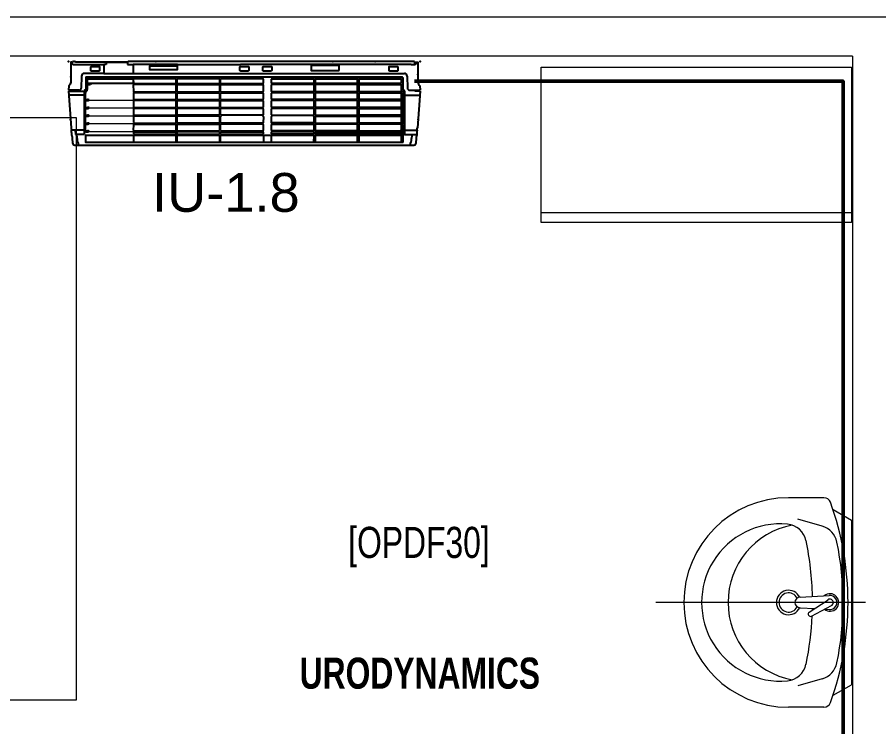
# Model space of a CAD drawing. Header units: millimetres. Extents: x -160614 to 59925, y -157025 to 0.
# Drawn here: x -35605 to -33385, y -107571 to -105743 of the extents above; entities that cross this region are included whole.
import ezdxf

# ---------------------------------------------------------------- set-up
doc = ezdxf.new("R2010")
doc.units = ezdxf.units.MM
doc.header["$LTSCALE"] = 8
for name, color, linetype, lineweight in [('72_EGR_BASE_TEXT', 9, 'Continuous', 5), ('72_EGR_EQP_TAG', 9, 'Continuous', 5), ('LOADING', 9, 'Continuous', 5), ('SANIT', 9, 'Continuous', 5), ('Walls', 9, 'Continuous', 5)]:
    doc.layers.add(name, color=color, linetype=linetype, lineweight=lineweight)
for name, color, linetype in [('A-EXH', 1, 'Continuous'), ('A-Wall-cmu-patt', 9, 'Continuous'), ('DVM_INDOOR', 9, 'Continuous'), ('DVM_UNIT_BP', 9, 'Continuous'), ('DVM_UNIT_DP', 9, 'Continuous'), ('DVM_UNIT_LP', 9, 'Continuous'), ('REF', 42, 'Continuous')]:
    doc.layers.add(name, color=color, linetype=linetype)
doc.styles.add('ARIAL', font='arial.ttf')
doc.styles.add('X3G_ENTITY_9EC9', font='swisscl.ttf', dxfattribs={"height": 0.2})
doc.styles.add('X3G_ENTITY_9F38', font='swisscl.ttf', dxfattribs={"height": 0.2})

# ---------------------------------------------------------------- blocks, each defined once
blk = doc.blocks.new('mmmm')
at = {"layer": 'DVM_INDOOR', "color": 0}
for p, q in [((118.976, -9.253), (118.9859, -9.2529)), ((118.9859, -9.2529), (118.9859, -9.2549)), ((118.9859, -9.2549), (118.9879, -9.2548)), ((118.9859, -9.2775), (118.9859, -9.2549)), ((118.9879, -9.2529), (119.0741, -9.259)), ((118.9879, -9.2548), (118.9879, -9.2529)), ((118.9879, -9.2548), (118.9879, -9.2648)), ((118.9979, -9.2891), (118.9979, -9.2551)), ((119.0795, -9.289), (119.0797, -9.2602)), ((119.09, -9.2892), (119.0901, -9.2615)), ((118.9199, -9.2661), (118.9184, -9.2661)), ((118.9184, -9.2661), (118.9184, -9.938)), ((118.9199, -9.2661), (118.9254, -9.266)), ((118.9258, -9.2739), (118.9256, -9.2679)), ((118.9258, -9.2739), (118.9258, -9.6742)), ((118.9527, -9.283), (118.9809, -9.2825)), ((118.9859, -9.2648), (118.9879, -9.2648)), ((119.1145, -9.2751), (119.1107, -9.2751)), ((119.115, -10.0634), (119.1149, -9.2675)), ((118.9464, -9.9264), (118.9464, -9.2895)), ((118.9554, -9.2944), (118.9554, -10.0365)), ((118.9564, -9.2934), (118.9844, -9.2931)), ((118.9589, -9.3963), (118.9589, -9.2975)), ((118.9596, -9.2968), (118.9695, -9.2969)), ((118.9698, -9.2975), (118.9701, -9.3962)), ((118.9724, -9.3963), (118.9724, -9.2975)), ((118.9731, -9.2968), (118.9889, -9.2969)), ((118.9879, -9.2891), (119.09, -9.2892)), ((118.9892, -9.2891), (118.9895, -9.3961)), ((118.9893, -9.2923), (118.9925, -9.2923)), ((118.9919, -9.3963), (118.9919, -9.2975)), ((119.0073, -9.2923), (118.9924, -9.2923)), ((118.9926, -9.2968), (119.0073, -9.2969)), ((119.0077, -9.2975), (119.008, -9.3961)), ((119.008, -9.293), (119.0079, -9.2969)), ((119.0083, -9.301), (119.0098, -9.301)), ((119.0102, -9.293), (119.0102, -9.2961)), ((119.0102, -9.3963), (119.0102, -9.2975)), ((119.0255, -9.2923), (119.0107, -9.2923)), ((119.0109, -9.2968), (119.0256, -9.2969)), ((119.026, -9.2975), (119.0263, -9.3962)), ((119.0262, -9.293), (119.0262, -9.2969)), ((119.0265, -9.301), (119.0284, -9.301)), ((119.0287, -9.3963), (119.0287, -9.2975)), ((119.0288, -9.293), (119.0288, -9.2961)), ((119.0293, -9.2969), (119.0439, -9.2969)), ((119.044, -9.2923), (119.0294, -9.2923)), ((119.0445, -9.2975), (119.0446, -9.3962)), ((119.0446, -9.293), (119.0446, -9.2969)), ((119.045, -9.301), (119.0465, -9.301)), ((119.0469, -9.293), (119.0469, -9.2961)), ((119.047, -9.3963), (119.0471, -9.2971)), ((119.0624, -9.2923), (119.0474, -9.2923)), ((119.0476, -9.2968), (119.0621, -9.2968)), ((119.0628, -9.2975), (119.063, -9.3963)), ((119.0631, -9.293), (119.0631, -9.2969)), ((119.0634, -9.301), (119.065, -9.301)), ((119.0653, -9.293), (119.0653, -9.2961)), ((119.0657, -9.2975), (119.0654, -9.3962)), ((119.066, -9.2968), (119.0808, -9.2969)), ((119.0807, -9.2923), (119.0661, -9.2923)), ((119.0813, -9.3962), (119.0814, -9.2973)), ((119.0814, -9.293), (119.0814, -9.2969)), ((119.0817, -9.301), (119.0833, -9.301)), ((119.0836, -9.2975), (119.0834, -9.2993)), ((119.0838, -9.293), (119.0895, -9.293)), ((119.0838, -9.2961), (119.0838, -9.293)), ((119.0838, -9.2971), (119.0838, -9.2961)), ((119.0895, -9.2961), (119.0838, -9.2961)), ((119.0838, -9.3963), (119.0839, -9.297)), ((119.0843, -9.2968), (119.0886, -9.2968)), ((119.0894, -9.2975), (119.0894, -9.2892)), ((119.0894, -9.2975), (119.0895, -9.3962)), ((119.0925, -9.2969), (119.1069, -9.2969)), ((118.9589, -9.4983), (118.9589, -9.4003)), ((118.9596, -9.3969), (118.9694, -9.3969)), ((118.9694, -9.3998), (118.9596, -9.3998)), ((118.9701, -9.4005), (118.9701, -9.4982)), ((118.9724, -9.4005), (118.9724, -9.4982)), ((118.9731, -9.3969), (118.9888, -9.3968)), ((118.9888, -9.3997), (118.9731, -9.3998)), ((118.9895, -9.4003), (118.9895, -9.4982)), ((118.9919, -9.4005), (118.9919, -9.4982)), ((118.9926, -9.3969), (119.0073, -9.3968)), ((119.0073, -9.3997), (118.9926, -9.3998)), ((119.008, -9.4003), (119.008, -9.4982)), ((119.0102, -9.4005), (119.0103, -9.4982)), ((119.0109, -9.3969), (119.0256, -9.3968)), ((119.0256, -9.3997), (119.0109, -9.3998)), ((119.0263, -9.4003), (119.0263, -9.4982)), ((119.0287, -9.4005), (119.0287, -9.4982)), ((119.0294, -9.3969), (119.0439, -9.3968)), ((119.0439, -9.3997), (119.0294, -9.3998)), ((119.0446, -9.4983), (119.0446, -9.4003)), ((119.047, -9.4982), (119.047, -9.4005)), ((119.0477, -9.3969), (119.0623, -9.3969)), ((119.0623, -9.3998), (119.0477, -9.3998)), ((119.063, -9.4984), (119.063, -9.4004)), ((119.0654, -9.4005), (119.0654, -9.4982)), ((119.0661, -9.3969), (119.0807, -9.3968)), ((119.0807, -9.3997), (119.0661, -9.3998)), ((119.0814, -9.4003), (119.0813, -9.4983)), ((119.0837, -9.4982), (119.0838, -9.4005)), ((119.0845, -9.3969), (119.0888, -9.3969)), ((119.0888, -9.3998), (119.0845, -9.3998)), ((119.0895, -9.4004), (119.0894, -9.4983)), ((119.093, -9.3969), (119.1074, -9.3968)), ((119.1074, -9.3997), (119.093, -9.3998)), ((118.9589, -9.6014), (118.9589, -9.5025)), ((118.9596, -9.4989), (118.9694, -9.4989)), ((118.9694, -9.5018), (118.9596, -9.5018)), ((118.9701, -9.5025), (118.9701, -9.6015)), ((118.9724, -9.5025), (118.9724, -9.6014)), ((118.9731, -9.4989), (118.9888, -9.4988)), ((118.9888, -9.5017), (118.9731, -9.5018)), ((118.9895, -9.5023), (118.9896, -9.6014)), ((118.9919, -9.5025), (118.9919, -9.6014)), ((118.9926, -9.4989), (119.0073, -9.4988)), ((119.0073, -9.5017), (118.9926, -9.5018)), ((119.008, -9.5023), (119.008, -9.6014)), ((119.0102, -9.5025), (119.0103, -9.6014)), ((119.0109, -9.4989), (119.0256, -9.4988)), ((119.0256, -9.5017), (119.0109, -9.5018)), ((119.0263, -9.5023), (119.0262, -9.6014)), ((119.0287, -9.5025), (119.0288, -9.6014)), ((119.0294, -9.4989), (119.0439, -9.4988)), ((119.0439, -9.5017), (119.0294, -9.5018)), ((119.0447, -9.6014), (119.0446, -9.5023)), ((119.0477, -9.4989), (119.0623, -9.4989)), ((119.0622, -9.5017), (119.0478, -9.5018)), ((119.0629, -9.5023), (119.0629, -9.6013)), ((119.0654, -9.6014), (119.0654, -9.5025)), ((119.0661, -9.4989), (119.0806, -9.4989)), ((119.0806, -9.5017), (119.0661, -9.5018)), ((119.0813, -9.5023), (119.0813, -9.6015)), ((119.0837, -9.5024), (119.0838, -9.6015)), ((119.0844, -9.4988), (119.0887, -9.4988)), ((119.0887, -9.5017), (119.0844, -9.5017)), ((119.0894, -9.5023), (119.0894, -9.6013)), ((119.093, -9.4989), (119.1074, -9.4988)), ((119.1077, -9.5019), (119.093, -9.5018)), ((118.9596, -9.602), (118.9694, -9.602)), ((118.9731, -9.6021), (118.9888, -9.602)), ((118.9926, -9.6021), (119.0073, -9.602)), ((119.011, -9.602), (119.0255, -9.602)), ((119.0295, -9.6021), (119.044, -9.602)), ((119.0478, -9.6021), (119.0623, -9.6021)), ((119.0661, -9.6021), (119.0807, -9.602)), ((119.0845, -9.6021), (119.0887, -9.6021)), ((119.0929, -9.6023), (119.1074, -9.6022)), ((118.9589, -9.6214), (118.9589, -9.7204)), ((118.9596, -9.6208), (118.9694, -9.6208)), ((118.9701, -9.7204), (118.9701, -9.6214)), ((118.9701, -9.7204), (118.9701, -9.6214)), ((118.9724, -9.7204), (118.9724, -9.6215)), ((118.9731, -9.6208), (118.9888, -9.6208)), ((118.9895, -9.7206), (118.9896, -9.6215)), ((118.9919, -9.7204), (118.9919, -9.6215)), ((118.9926, -9.6208), (119.0073, -9.6209)), ((119.008, -9.7205), (119.008, -9.6214)), ((119.0102, -9.7204), (119.0103, -9.6215)), ((119.011, -9.6208), (119.0255, -9.6209)), ((119.0263, -9.7205), (119.0262, -9.6215)), ((119.0288, -9.6214), (119.0287, -9.7204)), ((119.0295, -9.6208), (119.044, -9.6208)), ((119.0447, -9.6214), (119.0446, -9.7205)), ((119.0478, -9.6207), (119.0623, -9.6208)), ((119.0629, -9.7205), (119.0629, -9.6215)), ((119.0654, -9.6214), (119.0654, -9.7203)), ((119.0661, -9.6208), (119.0807, -9.6208)), ((119.0813, -9.7205), (119.0813, -9.6214)), ((119.0837, -9.7204), (119.0838, -9.6214)), ((119.0845, -9.6208), (119.0887, -9.6208)), ((119.0894, -9.7205), (119.0894, -9.6215)), ((119.0929, -9.6206), (119.1074, -9.6206)), ((118.9258, -9.8224), (118.9258, -9.6742)), ((118.9589, -9.7246), (118.9589, -9.8225)), ((118.9694, -9.7211), (118.9596, -9.7211)), ((118.9596, -9.7239), (118.9694, -9.7239)), ((118.9701, -9.8224), (118.9701, -9.7246)), ((118.9701, -9.8224), (118.9701, -9.7246)), ((118.9724, -9.8224), (118.9724, -9.7246)), ((118.9888, -9.7211), (118.9731, -9.7211)), ((118.9731, -9.7239), (118.9888, -9.724)), ((118.9895, -9.8226), (118.9895, -9.7247)), ((118.9919, -9.8224), (118.9919, -9.7246)), ((119.0073, -9.7211), (118.9926, -9.7211)), ((118.9926, -9.7239), (119.0073, -9.724)), ((119.008, -9.8225), (119.008, -9.7246)), ((119.0102, -9.8224), (119.0103, -9.7246)), ((119.0256, -9.7211), (119.0109, -9.7211)), ((119.0109, -9.7239), (119.0256, -9.724)), ((119.0263, -9.8225), (119.0263, -9.7246)), ((119.0287, -9.7246), (119.0287, -9.8224)), ((119.0439, -9.7211), (119.0294, -9.7211)), ((119.0294, -9.7239), (119.0439, -9.724)), ((119.0446, -9.7245), (119.0446, -9.8225)), ((119.047, -9.7246), (119.047, -9.8224)), ((119.0477, -9.7239), (119.0623, -9.7239)), ((119.0622, -9.7211), (119.0478, -9.7211)), ((119.063, -9.7245), (119.063, -9.8224)), ((119.0654, -9.8224), (119.0654, -9.7246)), ((119.0806, -9.7211), (119.0661, -9.721)), ((119.0661, -9.7239), (119.0806, -9.724)), ((119.0814, -9.8225), (119.0813, -9.7245)), ((119.0837, -9.7246), (119.0838, -9.8224)), ((119.0887, -9.7211), (119.0844, -9.7211)), ((119.0844, -9.724), (119.0887, -9.724)), ((119.0895, -9.8224), (119.0894, -9.7246)), ((119.1077, -9.721), (119.093, -9.7211)), ((119.093, -9.7239), (119.1074, -9.724)), ((118.9184, -9.7858), (118.9184, -9.9307)), ((118.9258, -9.8224), (118.9258, -9.9264)), ((118.9589, -9.8266), (118.9589, -9.9253)), ((118.9694, -9.8231), (118.9596, -9.8231)), ((118.9596, -9.8259), (118.9694, -9.8259)), ((118.9698, -9.9253), (118.9701, -9.8266)), ((118.9698, -9.9253), (118.9701, -9.8266)), ((118.9724, -9.8266), (118.9724, -9.9253)), ((118.9888, -9.8231), (118.9731, -9.8231)), ((118.9731, -9.8259), (118.9888, -9.826)), ((118.9893, -9.9251), (118.9895, -9.8267)), ((118.9919, -9.8266), (118.992, -9.9251)), ((119.0073, -9.8231), (118.9926, -9.8231)), ((118.9926, -9.8259), (119.0073, -9.826)), ((119.0078, -9.9252), (119.008, -9.8267)), ((119.0102, -9.8266), (119.0104, -9.9251)), ((119.0256, -9.8231), (119.0109, -9.8231)), ((119.0109, -9.8259), (119.0256, -9.826)), ((119.026, -9.9251), (119.0263, -9.8266)), ((119.0287, -9.8266), (119.0288, -9.9251)), ((119.0439, -9.8232), (119.0294, -9.8231)), ((119.0294, -9.8259), (119.0439, -9.826)), ((119.0445, -9.9251), (119.0446, -9.8266)), ((119.047, -9.8266), (119.0472, -9.9251)), ((119.0623, -9.823), (119.0477, -9.8231)), ((119.0477, -9.8259), (119.0623, -9.8259)), ((119.0628, -9.9252), (119.063, -9.8266)), ((119.0657, -9.9253), (119.0654, -9.8266)), ((119.0807, -9.8232), (119.0661, -9.8231)), ((119.0661, -9.8259), (119.0807, -9.8261)), ((119.0812, -9.9251), (119.0813, -9.8266)), ((119.0839, -9.9251), (119.0838, -9.8265)), ((119.0888, -9.8231), (119.0845, -9.8231)), ((119.0845, -9.8259), (119.0888, -9.826)), ((119.0894, -9.9252), (119.0895, -9.8266)), ((119.1074, -9.8232), (119.093, -9.8231)), ((119.093, -9.8259), (119.1074, -9.826)), ((118.9256, -9.9393), (118.9256, -9.9264)), ((118.9256, -9.9264), (118.9464, -9.9264)), ((118.9464, -9.9955), (118.9464, -9.9264)), ((118.9589, -10.0333), (118.9589, -9.9253)), ((118.9589, -9.9267), (118.9702, -9.9267)), ((118.9596, -9.926), (118.9695, -9.9259)), ((118.9702, -9.9267), (118.9702, -10.0334)), ((118.9731, -9.9262), (118.9886, -9.9258)), ((118.9927, -9.9258), (119.0075, -9.9258)), ((119.0111, -9.9258), (119.0253, -9.9258)), ((119.0296, -9.9258), (119.0437, -9.9258)), ((119.0478, -9.9258), (119.0621, -9.9258)), ((119.0664, -9.9258), (119.0805, -9.926)), ((119.0846, -9.9258), (119.0887, -9.9258)), ((119.0925, -9.9259), (119.1069, -9.9259)), ((118.9184, -9.938), (118.9209, -9.9396)), ((118.9199, -9.9389), (118.9199, -10.0614)), ((118.9209, -9.9394), (118.9256, -9.9393)), ((118.9209, -9.9394), (118.9209, -9.9899)), ((118.9209, -9.9899), (118.9256, -9.99)), ((118.9256, -9.99), (118.9256, -9.9954)), ((118.9256, -9.9954), (118.9464, -9.9955)), ((118.9258, -10.0638), (118.9258, -9.9954)), ((118.9464, -9.9955), (118.9464, -10.0413)), ((118.9702, -10.0341), (118.9701, -10.0295)), ((118.9705, -10.0254), (118.9722, -10.0254)), ((118.9724, -10.0341), (118.9724, -10.0303)), ((119.0083, -10.0297), (119.0098, -10.0297)), ((119.0265, -10.0297), (119.0284, -10.0297)), ((119.045, -10.0297), (119.0465, -10.0297)), ((119.0634, -10.0297), (119.065, -10.0297)), ((119.0817, -10.0297), (119.0833, -10.0297)), ((118.9527, -10.0478), (118.9809, -10.0483)), ((118.9564, -10.0375), (118.9844, -10.0377)), ((118.9596, -10.034), (118.9695, -10.0341)), ((118.9695, -10.0341), (118.9731, -10.0341)), ((118.9731, -10.0341), (118.9844, -10.0342)), ((118.9879, -10.0418), (119.09, -10.0416)), ((118.9879, -10.0533), (118.9879, -10.0418)), ((118.9893, -10.0384), (118.9925, -10.0384)), ((119.0073, -10.0384), (118.9924, -10.0384)), ((118.9979, -10.0418), (118.9979, -10.0758)), ((119.0073, -10.0385), (119.0109, -10.0385)), ((119.008, -10.0377), (119.0079, -10.0339)), ((119.0102, -10.0377), (119.0102, -10.0347)), ((119.0255, -10.0384), (119.0107, -10.0384)), ((119.0262, -10.0377), (119.0262, -10.0339)), ((119.0288, -10.0377), (119.0288, -10.0347)), ((119.044, -10.0384), (119.0294, -10.0384)), ((119.0446, -10.0377), (119.0446, -10.0339)), ((119.0469, -10.0377), (119.0469, -10.0347)), ((119.0624, -10.0384), (119.0474, -10.0384)), ((119.0631, -10.0377), (119.0631, -10.0339)), ((119.0653, -10.0377), (119.0653, -10.0347)), ((119.0807, -10.0384), (119.0661, -10.0384)), ((119.0795, -10.0418), (119.0795, -10.0667)), ((119.0814, -10.0377), (119.0814, -10.0339)), ((119.0836, -10.0377), (119.0836, -10.0347)), ((119.09, -10.0416), (119.09, -10.0596)), ((118.9184, -10.0667), (118.9184, -10.0642)), ((118.9209, -10.0704), (118.9192, -10.0688)), ((118.9212, -10.0704), (118.9212, -10.0729)), ((118.9859, -10.0533), (118.9859, -10.0765)), ((118.9879, -10.076), (118.9879, -10.0533)), ((118.9879, -10.0779), (119.0741, -10.0719)), ((119.0795, -10.0626), (119.0896, -10.062)), ((119.0795, -10.0667), (119.0797, -10.0707)), ((119.0896, -10.062), (119.09, -10.0596)), ((119.09, -10.0596), (119.0972, -10.0587)), ((119.1107, -10.0558), (119.1145, -10.0557)), ((118.976, -10.0778), (118.9859, -10.0779)), ((118.9859, -10.076), (118.9879, -10.076)), ((118.9859, -10.0779), (118.9859, -10.076)), ((118.9879, -10.076), (118.9879, -10.0779))]:
    blk.add_line(p, q, dxfattribs=at)
at = {"layer": 'DVM_INDOOR', "color": 0, "lineweight": 0}
for p, q in [((119.0091, -10.0297), (119.0091, -9.9253)), ((119.0275, -10.0297), (119.0275, -9.9253)), ((119.0458, -10.0297), (119.0458, -9.9253)), ((119.0642, -10.0297), (119.0642, -9.9253)), ((119.0825, -10.0297), (119.0825, -9.9253))]:
    blk.add_line(p, q, dxfattribs=at)
at = {"layer": 'DVM_INDOOR', "color": 0}
for points in [[(118.9199, -9.2661), (118.9199, -9.2579), (118.9672, -9.2579, 0.126177), (118.972, -9.2567, 0.12288), (118.9756, -9.2534, -0.148162), (118.976, -9.253, 0.963175)], [(119.0922, -9.2933), (119.0922, -10.0375, 0.416565), (119.0933, -10.0386), (119.107, -10.0386, 0.414175), (119.1081, -10.0375), (119.1081, -9.2933, 0.414221), (119.107, -9.2923), (119.0933, -9.2923, 0.410074), (119.0922, -9.2933, 0.410074)], [(118.9301, -9.3246), (118.9301, -9.3064, -0.402614), (118.9312, -9.3052), (118.9397, -9.3052, -0.444927), (118.9409, -9.3064), (118.9409, -9.3246, -0.414234), (118.9397, -9.3257), (118.9312, -9.3257, -0.442551), (118.9301, -9.3246)], [(118.9301, -9.6205), (118.9301, -9.6023, -0.402614), (118.9312, -9.6012), (118.9397, -9.6012, -0.444927), (118.9409, -9.6023), (118.9409, -9.6205, -0.414234), (118.9397, -9.6217), (118.9312, -9.6217, -0.442551), (118.9301, -9.6205)], [(118.9299, -9.6744), (118.9299, -9.6565, -0.414214), (118.9314, -9.6549), (118.9393, -9.6549, -0.414209), (118.9409, -9.6565), (118.9409, -9.6744, -0.414214), (118.9393, -9.6759), (118.9314, -9.6759, -0.414219), (118.9299, -9.6744, 0.000008)], [(118.9303, -10.0245), (118.9303, -10.0063, -0.402614), (118.9314, -10.0052), (118.9399, -10.0052, -0.444927), (118.9411, -10.0063), (118.9411, -10.0245, -0.414234), (118.9399, -10.0257), (118.9314, -10.0257, -0.442551), (118.9303, -10.0245)], [(118.9199, -10.0694), (118.9199, -10.0729), (118.9672, -10.0729, -0.126177), (118.972, -10.0741, -0.12288), (118.9756, -10.0775, 0.141469), (118.976, -10.0778)]]:
    blk.add_lwpolyline(points, format="xyb", dxfattribs=at)
for points in [[(118.9394, -9.4424), (118.9279, -9.4424), (118.9279, -9.5084), (118.9394, -9.5084), (118.9394, -9.4424)], [(118.9294, -9.8234), (118.9384, -9.8234), (118.9384, -9.8875), (118.9288, -9.8875), (118.9288, -9.8234), (118.9294, -9.8234)]]:
    blk.add_lwpolyline(points, dxfattribs=at)
for centre, radius, start, end in [((118.9205, -9.2649), 0.00455, 45.592, 97.4615), ((118.9171, -9.2669), 0.00836, 6.8563, 39.8032), ((119.0737, -9.2806), 0.0216, 73.7089, 88.9315), ((119.168, -8.14), 1.1233, 265.4925, 266.2639), ((119.082, -9.5193), 0.2587, 83.9088, 87.1481), ((119.1094, -9.2677), 0.00561, 2.2363, 89.2683), ((118.9129, -9.2679), 0.0127, 359.9693, 8.9907), ((118.9529, -9.2895), 0.0065, 91, 180), ((118.9809, -9.2775), 0.005, 270.9997, 0.0003), ((119.0697, -9.4707), 0.2004, 82.0967, 84.2913), ((119.0894, -9.3405), 0.0688, 71.9785, 83.5049), ((118.9564, -9.2944), 0.001, 90.4983, 180.0001), ((118.9596, -9.2975), 0.00069, 89.1505, 180.3497), ((118.9691, -9.2976), 0.00071, 0.7783, 60.0916), ((118.9731, -9.2975), 0.00069, 89.1505, 180.3497), ((118.9843, -9.2916), 0.00153, 270.9361, 8.4075), ((118.9879, -9.2911), 0.00202, 90.261, 186.5127), ((118.9885, -9.2975), 0.00071, 0.7783, 60.0916), ((118.9926, -9.2975), 0.00069, 89.1505, 180.3497), ((119.0073, -9.293), 0.00069, 359.1823, 89.6277), ((119.007, -9.2975), 0.00071, 0.7783, 60.0916), ((119.0427, -9.2948), 0.0348, 183.3813, 187.2101), ((119.005, -9.3001), 0.0033, 358.4879, 15.9436), ((119.0335, -9.3), 0.0253, 180.2932, 182.236), ((119.0203, -9.3008), 0.0105, 171.697, 181.0717), ((118.9994, -9.2969), 0.0108, 347.004, 4.1898), ((119.0109, -9.293), 0.000701, 103.0528, 180.0438), ((119.0109, -9.2975), 0.00069, 89.1505, 180.3497), ((119.0255, -9.293), 0.00069, 359.1823, 89.6277), ((119.0253, -9.2975), 0.00071, 0.7783, 60.0916), ((119.0252, -9.2975), 0.00071, 0.7783, 60.0916), ((119.061, -9.2948), 0.0348, 183.3813, 187.2101), ((119.0232, -9.3001), 0.0033, 358.4879, 15.9436), ((119.0518, -9.3), 0.0253, 180.2932, 182.236), ((119.0389, -9.3008), 0.0105, 171.697, 181.0717), ((119.018, -9.2969), 0.0108, 347.004, 4.1898), ((119.0295, -9.293), 0.000701, 103.0528, 180.0438), ((119.0295, -9.2975), 0.00069, 89.1505, 180.3497), ((119.0439, -9.2975), 0.000596, 357.8507, 94.9045), ((119.0439, -9.293), 0.00069, 359.1823, 89.6277), ((119.0794, -9.2948), 0.0348, 183.3813, 187.2101), ((119.0417, -9.3001), 0.0033, 358.4879, 15.9436), ((119.0702, -9.3), 0.0253, 180.2932, 182.236), ((119.057, -9.3008), 0.0105, 171.697, 181.0717), ((119.0361, -9.2969), 0.0108, 347.004, 4.1898), ((119.0476, -9.293), 0.000701, 103.0528, 180.0438), ((119.0476, -9.2975), 0.00069, 89.1505, 180.3497), ((119.0621, -9.2975), 0.000694, 359.4649, 88.8459), ((119.0624, -9.2975), 0.000596, 357.8507, 94.9045), ((119.0624, -9.293), 0.00069, 359.1823, 89.6277), ((119.0978, -9.2948), 0.0348, 183.3813, 187.2101), ((119.0601, -9.3001), 0.0033, 358.4879, 15.9436), ((119.0887, -9.3), 0.0253, 180.2932, 182.236), ((119.0754, -9.3008), 0.0105, 171.697, 181.0717), ((119.0546, -9.2969), 0.0108, 347.004, 4.1898), ((119.066, -9.293), 0.000701, 103.0528, 180.0438), ((119.066, -9.2975), 0.00069, 89.1505, 180.3497), ((119.0663, -9.2975), 0.000621, 79.5705, 188.1736), ((119.0807, -9.293), 0.00069, 359.1823, 89.6277), ((119.0808, -9.2975), 0.000596, 357.8507, 94.9045), ((119.1161, -9.2948), 0.0348, 183.3813, 187.2101), ((119.0784, -9.3001), 0.0033, 358.4879, 15.9436), ((119.107, -9.3), 0.0253, 180.2932, 182.236), ((119.0937, -9.3008), 0.0105, 171.697, 181.0717), ((119.0843, -9.2975), 0.00069, 89.1505, 180.3497), ((119.0887, -9.2975), 0.000669, 356.355, 100.698), ((119.0926, -9.2973), 0.000346, 93.4268, 172.5174), ((119.107, -9.2978), 0.000875, 349.6348, 100.4326), ((118.9596, -9.3962), 0.0007, 185.5752, 270.0175), ((118.9596, -9.4005), 0.0007, 89.9616, 179.9565), ((118.9694, -9.3962), 0.000701, 270.4471, 350.0993), ((118.9694, -9.4005), 0.0007, 5.6771, 86.5518), ((118.9731, -9.3962), 0.0007, 185.5752, 270.0175), ((118.9731, -9.4005), 0.0007, 89.9616, 179.9565), ((118.9888, -9.3961), 0.000701, 270.4471, 350.0993), ((118.9888, -9.4004), 0.0007, 5.6771, 86.5518), ((118.9926, -9.3962), 0.0007, 185.5752, 270.0175), ((118.9926, -9.4005), 0.0007, 89.9616, 179.9565), ((119.0073, -9.3961), 0.000701, 270.4471, 350.0993), ((119.0073, -9.4004), 0.0007, 5.6771, 86.5518), ((119.0109, -9.3962), 0.0007, 185.5752, 270.0175), ((119.0109, -9.4005), 0.0007, 89.9616, 179.9565), ((119.0256, -9.3961), 0.000701, 270.4471, 350.0993), ((119.0256, -9.4004), 0.0007, 5.6771, 86.5518), ((119.0294, -9.3962), 0.0007, 185.5752, 270.0175), ((119.0294, -9.4005), 0.0007, 89.9616, 179.9565), ((119.0439, -9.3961), 0.000701, 270.4471, 350.0993), ((119.0439, -9.4004), 0.0007, 5.6771, 86.5518), ((119.0477, -9.3962), 0.0007, 185.5752, 270.0175), ((119.0477, -9.4005), 0.0007, 89.9616, 179.9565), ((119.0623, -9.3962), 0.000702, 270.4596, 355.78), ((119.0623, -9.4005), 0.0007, 5.6771, 86.5518), ((119.0661, -9.3962), 0.0007, 185.5752, 270.0175), ((119.0661, -9.4005), 0.0007, 89.9616, 179.9565), ((119.0807, -9.3961), 0.000701, 270.4471, 350.0993), ((119.0807, -9.4004), 0.0007, 5.6771, 86.5518), ((119.0845, -9.3962), 0.0007, 185.5752, 270.0175), ((119.0845, -9.4005), 0.0007, 89.9616, 179.9565), ((119.0888, -9.3962), 0.000701, 270.4471, 350.0993), ((119.0888, -9.4005), 0.0007, 5.6771, 86.5518), ((119.093, -9.3961), 0.000782, 194.2991, 276.1126), ((119.0929, -9.4005), 0.0007, 78.96, 187.6274), ((119.1074, -9.3961), 0.000701, 270.4471, 350.0993), ((119.1074, -9.4004), 0.0007, 5.6771, 86.5518), ((118.9596, -9.4982), 0.0007, 185.5752, 270.0175), ((118.9596, -9.5025), 0.0007, 89.9616, 179.9565), ((118.9694, -9.4982), 0.000701, 270.4471, 350.0993), ((118.9694, -9.5025), 0.0007, 5.6771, 86.5518), ((118.9731, -9.4982), 0.0007, 185.5752, 270.0175), ((118.9731, -9.5025), 0.0007, 89.9616, 179.9565), ((118.9888, -9.4981), 0.000701, 270.4471, 350.0993), ((118.9888, -9.5024), 0.0007, 5.6771, 86.5518), ((118.9925, -9.4983), 0.000619, 174.0491, 272.9554), ((118.9926, -9.5025), 0.0007, 89.9616, 179.9565), ((119.0073, -9.4981), 0.000701, 270.4471, 350.0993), ((119.0073, -9.5024), 0.0007, 5.6771, 86.5518), ((119.0109, -9.5025), 0.0007, 89.9616, 179.9565), ((119.0109, -9.4983), 0.000619, 174.0491, 272.9554), ((119.0256, -9.4981), 0.000701, 270.4471, 350.0993), ((119.0256, -9.5024), 0.0007, 5.6771, 86.5518), ((119.0293, -9.4983), 0.000619, 174.0491, 272.9554), ((119.0294, -9.5025), 0.0007, 89.9616, 179.9565), ((119.0439, -9.4981), 0.000701, 270.4471, 350.0993), ((119.0439, -9.5024), 0.0007, 5.6771, 86.5518), ((119.0476, -9.4983), 0.000619, 174.0491, 272.9554), ((119.0478, -9.5025), 0.0007, 89.9616, 179.9565), ((119.0622, -9.5024), 0.0007, 5.6771, 86.5518), ((119.0623, -9.4982), 0.000701, 270.4471, 350.0993), ((119.0661, -9.4983), 0.000619, 174.0491, 272.9554), ((119.0661, -9.5025), 0.0007, 89.9616, 179.9565), ((119.0806, -9.4982), 0.000701, 270.4471, 350.0993), ((119.0806, -9.5024), 0.0007, 5.6771, 86.5518), ((119.0844, -9.4981), 0.0007, 185.5752, 270.0175), ((119.0844, -9.5024), 0.0007, 89.9616, 179.9565), ((119.0887, -9.4981), 0.000701, 270.4471, 350.0993), ((119.0887, -9.5024), 0.0007, 5.6771, 86.5518), ((119.093, -9.4981), 0.000782, 194.2991, 276.1126), ((119.0929, -9.5025), 0.0007, 78.96, 187.6274), ((118.9596, -9.6013), 0.0007, 185.5752, 270.0175), ((118.9694, -9.6013), 0.000701, 270.4471, 350.0993), ((118.9731, -9.6014), 0.0007, 185.5752, 270.0175), ((118.9888, -9.6013), 0.000701, 270.4471, 350.0993), ((118.9926, -9.6014), 0.0007, 185.5752, 270.0175), ((119.0073, -9.6013), 0.000701, 270.4471, 350.0993), ((119.011, -9.6013), 0.0007, 185.5752, 270.0175), ((119.0255, -9.6013), 0.000701, 270.4471, 350.0993), ((119.0295, -9.6014), 0.0007, 185.5752, 270.0175), ((119.044, -9.6013), 0.000701, 270.4471, 350.0993), ((119.0478, -9.6014), 0.0007, 185.5752, 270.0175), ((119.0623, -9.6014), 0.000701, 270.4471, 350.0993), ((119.0661, -9.6014), 0.0007, 185.5752, 270.0175), ((119.0807, -9.6014), 0.000657, 269.0568, 351.3167), ((119.0845, -9.6014), 0.0007, 185.5752, 270.0175), ((119.0885, -9.6012), 0.000912, 284.0068, 353.5205), ((119.0929, -9.6016), 0.0007, 185.5752, 270.0175), ((118.9596, -9.6215), 0.0007, 89.9825, 174.4248), ((118.9694, -9.6215), 0.000701, 9.9007, 89.5529), ((118.9694, -9.6215), 0.000701, 9.9007, 89.5529), ((118.9731, -9.6215), 0.0007, 89.9825, 174.4248), ((118.9888, -9.6215), 0.000701, 9.9007, 89.5529), ((118.9926, -9.6215), 0.0007, 89.9825, 174.4248), ((119.0073, -9.6216), 0.000701, 9.9007, 89.5529), ((119.011, -9.6215), 0.0007, 89.9825, 174.4248), ((119.0255, -9.6216), 0.000701, 9.9007, 89.5529), ((119.0295, -9.6215), 0.0007, 89.9825, 174.4248), ((119.044, -9.6215), 0.000701, 9.9007, 89.5529), ((119.0478, -9.6214), 0.0007, 89.9825, 174.4248), ((119.0623, -9.6215), 0.000701, 9.9007, 89.5529), ((119.0661, -9.6215), 0.0007, 89.9825, 174.4248), ((119.0807, -9.6215), 0.000657, 8.6833, 90.9432), ((119.0845, -9.6215), 0.0007, 89.9825, 174.4248), ((119.0885, -9.6216), 0.000912, 6.4795, 75.9932), ((119.0929, -9.6213), 0.0007, 89.9825, 174.4248), ((118.9596, -9.7204), 0.0007, 180.0435, 270.0384), ((118.9596, -9.7246), 0.0007, 89.9825, 174.4248), ((118.9694, -9.7246), 0.000701, 9.9007, 89.5529), ((118.9694, -9.7246), 0.000701, 9.9007, 89.5529), ((118.9694, -9.7204), 0.0007, 273.4482, 354.3229), ((118.9694, -9.7204), 0.0007, 273.4482, 354.3229), ((118.9731, -9.7204), 0.0007, 180.0435, 270.0384), ((118.9731, -9.7246), 0.0007, 89.9825, 174.4248), ((118.9888, -9.7247), 0.000701, 9.9007, 89.5529), ((118.9888, -9.7204), 0.0007, 273.4482, 354.3229), ((118.9926, -9.7204), 0.0007, 180.0435, 270.0384), ((118.9925, -9.7246), 0.000619, 87.0446, 185.9509), ((119.0073, -9.7204), 0.0007, 273.4482, 354.3229), ((119.0073, -9.7247), 0.000701, 9.9007, 89.5529), ((119.0109, -9.7204), 0.0007, 180.0435, 270.0384), ((119.0109, -9.7246), 0.000619, 87.0446, 185.9509), ((119.0256, -9.7247), 0.000701, 9.9007, 89.5529), ((119.0256, -9.7204), 0.0007, 273.4482, 354.3229), ((119.0294, -9.7204), 0.0007, 180.0435, 270.0384), ((119.0293, -9.7246), 0.000619, 87.0446, 185.9509), ((119.0439, -9.7204), 0.0007, 273.4482, 354.3229), ((119.0439, -9.7247), 0.000701, 9.9007, 89.5529), ((119.0476, -9.7246), 0.000619, 87.0446, 185.9509), ((119.0478, -9.7204), 0.0007, 180.0435, 270.0384), ((119.0622, -9.7204), 0.0007, 273.4482, 354.3229), ((119.0623, -9.7246), 0.000701, 9.9007, 89.5529), ((119.0661, -9.7203), 0.0007, 180.0435, 270.0384), ((119.0661, -9.7245), 0.000619, 87.0446, 185.9509), ((119.0806, -9.7247), 0.000701, 9.9007, 89.5529), ((119.0806, -9.7204), 0.0007, 273.4482, 354.3229), ((119.0844, -9.7204), 0.0007, 180.0435, 270.0384), ((119.0844, -9.7247), 0.0007, 89.9825, 174.4248), ((119.0887, -9.7204), 0.0007, 273.4482, 354.3229), ((119.0887, -9.7247), 0.000701, 9.9007, 89.5529), ((119.0929, -9.7204), 0.0007, 172.3726, 281.04), ((119.093, -9.7247), 0.000782, 83.8874, 165.7009), ((118.9596, -9.8224), 0.0007, 180.0435, 270.0384), ((118.9596, -9.8266), 0.0007, 89.9825, 174.4248), ((118.9694, -9.8266), 0.000701, 9.9007, 89.5529), ((118.9694, -9.8266), 0.000701, 9.9007, 89.5529), ((118.9694, -9.8224), 0.0007, 273.4482, 354.3229), ((118.9694, -9.8224), 0.0007, 273.4482, 354.3229), ((118.9731, -9.8224), 0.0007, 180.0435, 270.0384), ((118.9731, -9.8266), 0.0007, 89.9825, 174.4248), ((118.9888, -9.8267), 0.000701, 9.9007, 89.5529), ((118.9888, -9.8224), 0.0007, 273.4482, 354.3229), ((118.9926, -9.8224), 0.0007, 180.0435, 270.0384), ((118.9926, -9.8266), 0.0007, 89.9825, 174.4248), ((119.0073, -9.8224), 0.0007, 273.4482, 354.3229), ((119.0073, -9.8267), 0.000701, 9.9007, 89.5529), ((119.0109, -9.8224), 0.0007, 180.0435, 270.0384), ((119.0109, -9.8266), 0.0007, 89.9825, 174.4248), ((119.0256, -9.8267), 0.000701, 9.9007, 89.5529), ((119.0256, -9.8224), 0.0007, 273.4482, 354.3229), ((119.0294, -9.8224), 0.0007, 180.0435, 270.0384), ((119.0294, -9.8266), 0.0007, 89.9825, 174.4248), ((119.0439, -9.8224), 0.0007, 273.4482, 354.3229), ((119.0439, -9.8267), 0.000701, 9.9007, 89.5529), ((119.0477, -9.8224), 0.0007, 180.0435, 270.0384), ((119.0477, -9.8266), 0.0007, 89.9825, 174.4248), ((119.0623, -9.8223), 0.0007, 273.4482, 354.3229), ((119.0623, -9.8266), 0.000702, 4.22, 89.5404), ((119.0661, -9.8224), 0.0007, 180.0435, 270.0384), ((119.0661, -9.8266), 0.0007, 89.9825, 174.4248), ((119.0807, -9.8225), 0.0007, 273.4482, 354.3229), ((119.0807, -9.8268), 0.000701, 9.9007, 89.5529), ((119.0845, -9.8224), 0.0007, 180.0435, 270.0384), ((119.0845, -9.8266), 0.0007, 89.9825, 174.4248), ((119.0888, -9.8224), 0.0007, 273.4482, 354.3229), ((119.0888, -9.8267), 0.000701, 9.9007, 89.5529), ((119.0929, -9.8224), 0.0007, 172.3726, 281.04), ((119.093, -9.8267), 0.000782, 83.8874, 165.7009), ((118.9596, -9.9253), 0.00069, 179.6503, 270.8495), ((118.9691, -9.9253), 0.00071, 299.9084, 359.2217), ((118.9691, -9.9253), 0.00071, 299.9084, 359.2217), ((118.9731, -9.9253), 0.00069, 179.6503, 270.8495), ((118.9885, -9.9251), 0.000761, 286.7477, 357.8112), ((118.9927, -9.9251), 0.00069, 179.6503, 270.8495), ((119.0111, -9.9251), 0.00069, 179.6503, 270.8495), ((119.0254, -9.9253), 0.000571, 256.15, 14.8163), ((119.0295, -9.9251), 0.000711, 180.3037, 278.183), ((119.0436, -9.9249), 0.000967, 277.4192, 344.4944), ((119.0479, -9.9251), 0.000696, 182.8157, 270.0773), ((119.0621, -9.9251), 0.000696, 274.4962, 0.49), ((119.0663, -9.9252), 0.000649, 189.0107, 277.8942), ((119.0803, -9.9251), 0.000922, 281.1062, 0.035), ((119.0845, -9.9252), 0.000602, 169.5461, 281.1372), ((119.0884, -9.9247), 0.00113, 286.8941, 334.4938), ((119.0926, -9.9256), 0.000346, 187.4826, 266.5732), ((119.107, -9.9251), 0.000875, 259.5674, 10.3652), ((119.0049, -10.0316), 0.0348, 172.7899, 176.6187), ((118.9672, -10.0263), 0.0033, 344.0564, 1.5121), ((118.9957, -10.0264), 0.0253, 177.764, 179.7068), ((118.9826, -10.0256), 0.0105, 178.9283, 188.303), ((118.9617, -10.0291), 0.0108, 353.5513, 10.7755), ((119.0427, -10.0359), 0.0348, 172.7899, 176.6187), ((119.005, -10.0307), 0.0033, 344.0564, 1.5121), ((119.0335, -10.0307), 0.0253, 177.764, 179.7068), ((119.0203, -10.0299), 0.0105, 178.9283, 188.303), ((118.9994, -10.0339), 0.0108, 355.8102, 12.996), ((119.061, -10.0359), 0.0348, 172.7899, 176.6187), ((119.0232, -10.0307), 0.0033, 344.0564, 1.5121), ((119.0518, -10.0307), 0.0253, 177.764, 179.7068), ((119.0389, -10.0299), 0.0105, 178.9283, 188.303), ((119.018, -10.0339), 0.0108, 355.8102, 12.996), ((119.0794, -10.0359), 0.0348, 172.7899, 176.6187), ((119.0417, -10.0307), 0.0033, 344.0564, 1.5121), ((119.0702, -10.0307), 0.0253, 177.764, 179.7068), ((119.057, -10.0299), 0.0105, 178.9283, 188.303), ((119.0361, -10.0339), 0.0108, 355.8102, 12.996), ((119.0978, -10.0359), 0.0348, 172.7899, 176.6187), ((119.0601, -10.0307), 0.0033, 344.0564, 1.5121), ((119.0887, -10.0307), 0.0253, 177.764, 179.7068), ((119.0754, -10.0299), 0.0105, 178.9283, 188.303), ((119.0546, -10.0339), 0.0108, 355.8102, 12.996), ((119.1161, -10.0359), 0.0348, 172.7899, 176.6187), ((119.0784, -10.0307), 0.0033, 344.0564, 1.5121), ((119.107, -10.0307), 0.0253, 177.764, 179.7068), ((119.0937, -10.0299), 0.0105, 178.9283, 188.303), ((119.0729, -10.0339), 0.0108, 355.8102, 12.996), ((118.9529, -10.0413), 0.0065, 180, 269), ((118.9564, -10.0365), 0.001, 178.8015, 269.4911), ((118.9596, -10.0333), 0.0007, 180, 269.5), ((118.9695, -10.0334), 0.0007, 266.8813, 0.1004), ((118.9809, -10.0533), 0.005, 359.9997, 89.0003), ((118.9844, -10.0392), 0.005, 7.93, 89.4987), ((118.9844, -10.0392), 0.0015, 359.9988, 89.5024), ((118.9885, -10.0395), 0.00266, 174.2365, 219.2365), ((118.9879, -10.0398), 0.002, 224.9998, 270.0002), ((119.0073, -10.0377), 0.00069, 270.3723, 0.8177), ((119.0109, -10.0377), 0.000701, 179.9562, 256.9472), ((119.0255, -10.0377), 0.00069, 270.3723, 0.8177), ((119.0295, -10.0377), 0.000701, 179.9562, 256.9472), ((119.0439, -10.0377), 0.00069, 270.3723, 0.8177), ((119.0476, -10.0377), 0.000701, 179.9562, 256.9472), ((119.0624, -10.0377), 0.00069, 270.3723, 0.8177), ((119.066, -10.0377), 0.000701, 179.9562, 256.9472), ((119.0807, -10.0377), 0.00069, 270.3723, 0.8177), ((119.0843, -10.0377), 0.000701, 179.9562, 256.9472), ((118.9218, -10.0642), 0.0034, 123.9953, 178.6557), ((118.9212, -10.0667), 0.00289, 179.5489, 226.1862), ((118.9214, -10.0677), 0.00304, 269.622, 324.0252), ((118.9182, -10.0648), 0.00739, 320.6762, 346.1058), ((118.9132, -10.0633), 0.0126, 344.2087, 357.7681), ((119.0737, -10.0503), 0.0216, 271.0685, 286.2911), ((119.168, -11.1909), 1.1233, 93.7361, 94.5075), ((119.082, -9.8116), 0.2587, 272.8519, 276.0912), ((119.0891, -9.9883), 0.0708, 276.5762, 287.7735), ((119.1094, -10.0632), 0.00561, 270.7317, 357.7637)]:
    blk.add_arc(centre, radius, start, end, dxfattribs=at)
at = {"layer": 'DVM_UNIT_BP'}
for p in [(118.9184, -9.2529), (118.9184, -10.0779)]:
    blk.add_point(p, dxfattribs=at)
at = {"layer": 'DVM_UNIT_DP'}
for p in [(118.9493, -9.2579), (118.9184, -9.458), (118.9199, -9.9729), (119.0549, -10.0732)]:
    blk.add_point(p, dxfattribs=at)
at = {"layer": 'DVM_UNIT_LP'}
for p in [(119.0549, -9.2576), (118.9184, -9.3579), (118.9184, -9.8728), (118.9549, -10.0729)]:
    blk.add_point(p, dxfattribs=at)
blk = doc.blocks.new('HVACFF')
at = {"layer": 'REF', "lineweight": 50, "ltscale": 1.02}
for p, q in [((-33477.7, -105907.1), (-34581.3, -105907.1)), ((-33477.7, -105907.1), (-34581.3, -105907.1)), ((-33476.5, -109954.6), (-33476.5, -105908.4)), ((-33476.5, -109954.6), (-33476.5, -105908.4))]:
    blk.add_line(p, q, dxfattribs=at)
blk.add_arc((-33477.7, -105908.4), 1.25, 0, 90, dxfattribs=at)
blk.add_arc((-33477.7, -105908.4), 1.25, 0, 90, dxfattribs=at)
at = {"layer": 'A-Wall-cmu-patt', "color": 4, "xscale": 1097.4, "yscale": 1097.4, "zscale": 1097.4, "rotation": 270}
blk.add_blockref('mmmm', (-24412.7, 24644.5), dxfattribs=at)
blk.add_blockref('mmmm', (-24412.7, 24644.5), dxfattribs=at)
at = {"layer": 'A-Wall-cmu-patt', "color": 4, "style": 'ARIAL'}
blk.add_text('IU-1.8', height=100, dxfattribs=at).set_placement((-35257.2, -106244))
blk.add_text('IU-1.8', height=100, dxfattribs=at).set_placement((-35257.2, -106244))
blk = doc.blocks.new('GF21027-P')
at = {"layer": 'LOADING'}
for p, q in [((0.4, 0.4), (-0.4, 0.4)), ((-0.4, 0.4), (-0.4, 0)), ((0.4, 0), (0.4, 0.4)), ((-0.4, 0.025), (0.4, 0.025)), ((-0.4, 0), (0.4, 0))]:
    blk.add_line(p, q, dxfattribs=at)
blk = doc.blocks.new('lav-manta 60')
at = {"layer": 'SANIT'}
for p, q in [((0, 0.04), (0, -0.56)), ((-0.2658, -0.0529), (-0.2358, 0)), ((-0.2358, 0), (0.2358, 0)), ((0.2658, -0.0529), (0.2358, 0)), ((-0.015, -0.1473), (-0.0199, -0.064)), ((0.0274, -0.121), (-0.0078, -0.0673)), ((0.0389, -0.1142), (0.0087, -0.0575)), ((0.0191, -0.077), (0.0199, -0.064)), ((-0.3, -0.0789), (-0.3, -0.18)), ((-0.2185, -0.0841), (-0.2383, -0.1537)), ((0.2185, -0.0841), (0.2383, -0.1537)), ((0.3, -0.0789), (0.3, -0.18)), ((0.015, -0.1473), (0.0174, -0.1057))]:
    blk.add_line(p, q, dxfattribs=at)
for centre, radius, start, end in [((0, -0.8557), 0.8457, 70.1771, 109.8229), ((0, -0.8696), 0.8457, 78.1914, 101.8086), ((-0.1608, -0.1006), 0.06, 101.8086, 164.0794), ((0, -0.0617), 0.025, 320.7474, 220.368), ((0, -0.0617), 0.02, 353.2671, 186.682), ((0.1608, -0.1006), 0.06, 15.9206, 78.1914), ((-0.28, -0.0789), 0.02, 109.8229, 180), ((0, -0.0617), 0.00966, 25.4127, 215.9577), ((0.28, -0.0789), 0.02, 0, 70.1771), ((0, -0.9572), 0.8457, 91.1572, 102.0883), ((0, -0.9572), 0.8457, 88.5486, 88.844), ((0.0332, -0.1176), 0.00666, 210.6852, 30.6852), ((0, -0.9572), 0.8457, 77.9117, 87.4274), ((-0.1645, -0.189), 0.06, 102.0883, 174.8142), ((0, -0.1473), 0.015, 180, 0), ((0.1645, -0.189), 0.06, 5.1858, 77.9117), ((0, -0.1282), 0.2252, 190.6097, 349.3903), ((0, -0.18), 0.035, 115.3106, 64.6894), ((0, -0.18), 0.0275, 117.1496, 62.8504), ((0, -0.18), 0.3, 180, 0), ((0, -0.2039), 0.2252, 174.8142, 5.1858)]:
    blk.add_arc(centre, radius, start, end, dxfattribs=at)
blk = doc.blocks.new('1stF')
at = {"layer": 'LOADING', "color": 9, "elevation": 0}
blk.add_lwpolyline([(-36202.3, -107501.5), (-35452.3, -107501.5), (-35452.3, -106001.5), (-36202.3, -106001.5)], close=True, dxfattribs=at)
at = {"layer": 'Walls', "color": 9}
for p, q in [((-29052.3, -105742.6, 0.1), (-37052.3, -105742.6, 0.1)), ((-33452.3, -105842.6, 0.1), (-36952.3, -105842.6, 0.1)), ((-33452.3, -105842.6, 0.1), (-33452.3, -109842.6, 0.1))]:
    blk.add_line(p, q, dxfattribs=at)
at = {"layer": 'LOADING', "color": 9, "xscale": -1000, "yscale": 1000, "zscale": 1000, "rotation": 359.9999999790884}
blk.add_blockref('GF21027-P', (-33855.1, -106271.4, 0), dxfattribs=at)
at = {"layer": 'SANIT', "color": 9, "xscale": 900.000000000201, "yscale": 900.000000000201, "zscale": 900.000000000201, "rotation": 270}
blk.add_blockref('lav-manta 60', (-33455.1, -107250.5, 0), dxfattribs=at)
at = {"layer": '72_EGR_BASE_TEXT', "color": 9, "char_height": 80, "attachment_point": 2}
for s, insert, style in [('[OPDF30]', (-34569.6, -107055.7, 0.1), 'X3G_ENTITY_9F38'), ('{\\fSwis721 LtCn BT|b1|i0|c0|p34;URODYNAMICS}', (-34567.3, -107392.6, 0.1), 'X3G_ENTITY_9EC9')]:
    blk.add_mtext(s, dxfattribs=dict(at, insert=insert, style=style))

msp = doc.modelspace()

# ---------------------------------------------------------------- block references
at = {"layer": '72_EGR_EQP_TAG'}
msp.add_blockref('1stF', (0, 0), dxfattribs=at)
at = {"layer": 'A-EXH'}
msp.add_blockref('HVACFF', (0, 0), dxfattribs=at)

doc.saveas('drawing.dxf')
